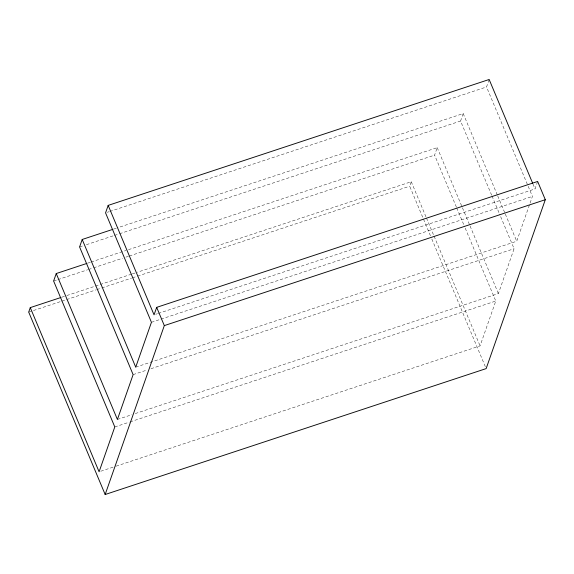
<?xml version="1.0" encoding="UTF-8"?>
<svg xmlns="http://www.w3.org/2000/svg" width="574" height="574" viewBox="0 0 574 574"><rect width="100%" height="100%" fill="white"/><g stroke="black" fill="none" stroke-linecap="round" stroke-linejoin="round"><path stroke-width="0.43" stroke-dasharray="2.87 2.15" d="M430.443 235.727L409.685 186.206L411.249 181.721L137.423 272.212M456.38 207.056L434.604 155.116L437.223 147.64L126.825 250.221M491.653 195.182L460.57 121.042L463.189 113.566L117.074 227.95M135.729 367.152L516.715 241.245L532.421 196.408L486.537 86.968L489.156 79.492M116.099 466.167L480.072 345.878L495.778 301.041L464.323 226.02M135.27 413.567L498.397 293.565L514.096 248.721L499.595 214.124M158.309 313.433L535.033 188.932L537.651 181.456M107.259 212.308L108.96 211.741M109.806 211.462L486.537 86.968M113.674 229.069L116.221 228.23M79.585 246.942L82.993 245.823M86.394 244.696L113.602 235.706M114.456 235.419L118.71 234.02M119.557 233.733L460.57 121.042M87.7 263.15L90.254 262.304M91.108 262.024L125.971 250.501M53.619 281.023L57.02 279.897M57.874 279.617L87.635 269.78M88.489 269.5L92.737 268.094M93.591 267.814L122.506 258.257M125.907 257.13L128.454 256.291M129.308 256.011L434.604 155.116M61.734 297.224L65.988 295.818M66.835 295.538L131.468 274.178M132.321 273.898L136.569 272.492M28.7 312.105L61.016 301.429M61.863 301.149L95.88 289.906M96.733 289.626L100.988 288.22M101.835 287.94L131.597 278.103M132.451 277.823L136.698 276.417M137.552 276.137L409.685 186.206M155.755 314.272L157.455 313.713M151.436 322.308L532.421 196.408M133.118 374.628L146.722 370.13M150.976 368.723L514.096 248.721M117.412 419.465L131.869 414.693M114.793 426.941L129.25 422.163M130.104 421.883L495.778 301.041M100.794 471.225L115.252 466.447M532.966 183.996L535.033 188.932M463.189 113.566L497.378 195.117M497.723 195.942L504.976 213.241M505.321 214.066L516.715 241.245M491.997 195.999L499.251 213.298M437.223 147.64L469.711 225.137M470.056 225.962L498.397 293.565M456.725 207.881L463.979 225.195M411.249 181.721L426.123 217.194M426.468 218.02L433.729 235.34M434.08 236.165L480.072 345.878M431.827 239.028L485.461 366.958"/><path stroke-width="0.86" d="M60.887 297.504L30.271 307.621L28.7 312.105L105.164 494.508L486.149 368.608L545.3 199.702L537.651 181.456L156.673 307.363L154.054 314.839L108.17 205.392L489.156 79.492L532.622 183.171M86.853 263.43L56.238 273.547L53.619 281.023L114.793 426.941L99.094 471.785L30.271 307.621M112.82 229.356L82.204 239.473L79.585 246.942L133.118 374.628L117.412 419.465L56.238 273.547M108.17 205.392L105.559 212.868L151.436 322.308L135.729 367.152L82.204 239.473M105.164 494.508L164.315 325.602L156.673 307.363M164.315 325.602L545.3 199.702"/></g></svg>
